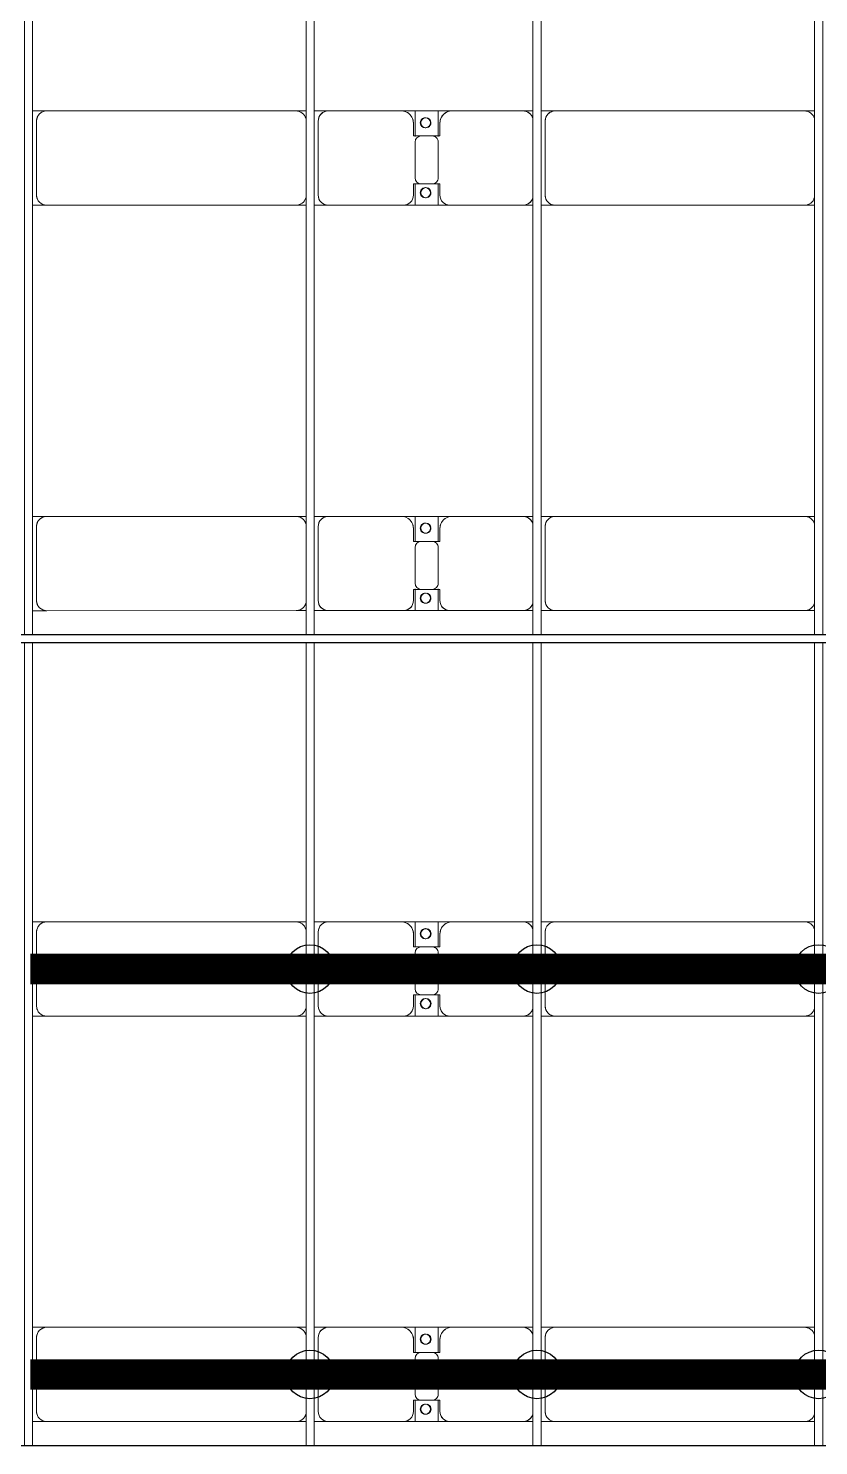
# Model space of a CAD drawing. Header units: millimetres. Extents: x -248177 to 167033, y 156986 to 268923.
# Drawn here: x -183923 to -180022, y 170400 to 177391 of the extents above; entities that cross this region are included whole.
import ezdxf

# ---------------------------------------------------------------- set-up
doc = ezdxf.new("R2010")
doc.units = ezdxf.units.MM
for name, color, linetype, lineweight in [('A-DETL-MBND', 5, 'Continuous', 9), ('A-GENM', 13, 'Continuous', 9), ('S-BEAM', 12, 'Continuous', 9)]:
    doc.layers.add(name, color=color, linetype=linetype, lineweight=lineweight)
doc.layers.add('GC-HOP 40x60 GIA CUONG', color=1, linetype='Continuous')

# ---------------------------------------------------------------- blocks, each defined once
blk = doc.blocks.new('Dầm C52 - Dầm C52-24593-BỐ TRÍ KHUNG KẾT CẤU BÈ PIN 02')
at = {"layer": 'S-BEAM', "color": 1}
for p, q in [((-42198.2, 20), (-38238.2, 20)), ((-38198.2, 20), (-32238.2, 20)), ((-38238.2, -20), (-42198.2, -20)), ((-32238.2, -20), (-38198.2, -20))]:
    blk.add_line(p, q, dxfattribs=at)
blk = doc.blocks.new('Dai phao do pin - DẢI PHAO ĐỠ PIN-V146-BỐ TRÍ KHUNG KẾT CẤU BÈ PIN 02')
at = {"layer": 'A-DETL-MBND', "color": 8}
for p, q in [((19389.7, 241.6), (19459.7, 241.6)), ((19389.7, 241.6), (19459.7, 241.6)), ((20690.3, 241.6), (19459.7, 241.6)), ((20690.3, 241.6), (20739.7, 241.6)), ((20690.3, 241.6), (20739.7, 241.6)), ((20779.7, 241.6), (20849.7, 241.6)), ((20779.7, 241.6), (20849.7, 241.6)), ((21209.7, 241.6), (20849.7, 241.6)), ((21209.7, 241.6), (21392.2, 241.6)), ((21392.2, 241.6), (21209.7, 241.6)), ((21277.8, 241.6), (21460.3, 241.6)), ((21277.8, 116.2), (21277.8, 241.6)), ((21460.3, 241.6), (21277.8, 241.6)), ((21392.2, 241.6), (21392.2, 116.2)), ((21810.3, 241.6), (21460.3, 241.6)), ((21810.3, 241.6), (21859.7, 241.6)), ((21810.3, 241.6), (21859.7, 241.6)), ((21899.7, 241.6), (21969.7, 241.6)), ((21899.7, 241.6), (21969.7, 241.6)), ((23200.3, 241.6), (21969.7, 241.6)), ((23200.3, 241.6), (23249.7, 241.6)), ((23200.3, 241.6), (23249.7, 241.6)), ((19409.7, 191.6), (19409.7, -173.4)), ((20799.7, 191.6), (20799.7, -173.4)), ((21269.7, 118.2), (21269.7, 181.6)), ((21400.3, 181.6), (21400.3, 118.2)), ((21919.7, 191.6), (21919.7, -173.4)), ((21362.2, 118.2), (21269.7, 118.2)), ((21277.8, 88.2), (21277.8, -88.2)), ((21400.3, 118.2), (21307.8, 118.2)), ((21392.2, -88.2), (21392.2, 88.2)), ((21269.7, -173.4), (21269.7, -118.2)), ((21269.7, -118.2), (21362.2, -118.2)), ((21277.8, -223.4), (21277.8, -116.2)), ((21307.8, -118.2), (21400.3, -118.2)), ((21392.2, -116.2), (21392.2, -223.4)), ((21400.3, -118.2), (21400.3, -173.4)), ((19459.7, -223.4), (19389.7, -223.4)), ((19459.7, -223.4), (19389.7, -223.4)), ((19459.7, -223.4), (20690.3, -223.4)), ((20739.7, -223.4), (20690.3, -223.4)), ((20739.7, -223.4), (20690.3, -223.4)), ((20849.7, -223.4), (20779.7, -223.4)), ((20849.7, -223.4), (20779.7, -223.4)), ((20849.7, -223.4), (21219.7, -223.4)), ((21392.2, -223.4), (21219.7, -223.4)), ((21219.7, -223.4), (21392.2, -223.4)), ((21450.3, -223.4), (21277.8, -223.4)), ((21277.8, -223.4), (21450.3, -223.4)), ((21450.3, -223.4), (21810.3, -223.4)), ((21859.7, -223.4), (21810.3, -223.4)), ((21859.7, -223.4), (21810.3, -223.4)), ((21969.7, -223.4), (21899.7, -223.4)), ((21969.7, -223.4), (21899.7, -223.4)), ((21969.7, -223.4), (23200.3, -223.4)), ((23249.7, -223.4), (23200.3, -223.4)), ((23249.7, -223.4), (23200.3, -223.4))]:
    blk.add_line(p, q, dxfattribs=at)
for centre, radius, start, end in [((19459.7, 191.6), 50, 90, 180), ((19459.7, 191.6), 50, 150, 180), ((19459.7, 191.6), 50, 105, 135), ((20690.3, 191.6), 50, 15, 90), ((20690.3, 191.6), 50, 60, 90), ((20690.3, 191.6), 50, 15, 30), ((20849.7, 191.6), 50, 90, 180), ((20849.7, 191.6), 50, 105, 180), ((21209.7, 181.6), 60, 0, 90), ((21209.7, 181.6), 60, 0, 60), ((21460.3, 181.6), 60, 90, 180), ((21460.3, 181.6), 60, 120, 180), ((21810.3, 191.6), 50, 15, 90), ((21810.3, 191.6), 50, 15, 75), ((21969.7, 191.6), 50, 90, 180), ((21969.7, 191.6), 50, 150, 180), ((21969.7, 191.6), 50, 105, 135), ((23200.3, 191.6), 50, 15, 90), ((23200.3, 191.6), 50, 60, 90), ((23200.3, 191.6), 50, 15, 30), ((21328.6, 183.2), 25, 360, 180), ((21328.6, 183.2), 25, 180, 0), ((21328.6, 183.2), 25, 360, 165), ((21331.4, 183.2), 25, 0, 180), ((21331.4, 183.2), 25, 90, 180), ((21331.4, 183.2), 25, 180, 0), ((21331.4, 183.2), 25, 180, 300), ((21328.6, 183.2), 25, 210, 0), ((21331.4, 183.2), 25, 15, 75), ((21331.4, 183.2), 25, 330, 345), ((21307.8, 88.2), 30, 90, 180), ((21362.2, 88.2), 30, 0, 90), ((21307.8, -88.2), 30, 180, 270), ((21328.6, -161.8), 25, 360, 180), ((21328.6, -161.8), 25, 105, 165), ((21331.4, -161.8), 25, 360, 180), ((21331.4, -161.8), 25, 105, 180), ((21328.6, -161.8), 25, 0, 75), ((21331.4, -161.8), 25, 15, 75), ((21362.2, -88.2), 30, 270, 0), ((19459.7, -173.4), 50, 180, 270), ((19459.7, -173.4), 50, 180, 210), ((20690.3, -173.4), 50, 270, 345), ((20690.3, -173.4), 50, 330, 345), ((20849.7, -173.4), 50, 180, 270), ((20849.7, -173.4), 50, 180, 255), ((21219.7, -173.4), 50, 270, 360), ((21219.7, -173.4), 50, 285, 0), ((21328.6, -161.8), 25, 180, 0), ((21328.6, -161.8), 25, 195, 0), ((21331.4, -161.8), 25, 180, 0), ((21331.4, -161.8), 25, 180, 270), ((21331.4, -161.8), 25, 285, 345), ((21450.3, -173.4), 50, 180, 270), ((21450.3, -173.4), 50, 180, 255), ((21810.3, -173.4), 50, 270, 345), ((21810.3, -173.4), 50, 285, 345), ((21969.7, -173.4), 50, 180, 270), ((21969.7, -173.4), 50, 180, 210), ((23200.3, -173.4), 50, 270, 345), ((23200.3, -173.4), 50, 330, 345), ((19459.7, -173.4), 50, 240, 270), ((20690.3, -173.4), 50, 285, 300), ((21969.7, -173.4), 50, 240, 270), ((23200.3, -173.4), 50, 285, 300)]:
    blk.add_arc(centre, radius, start, end, dxfattribs=at)
blk = doc.blocks.new('Dai phao do pin - DẢI PHAO ĐỠ PIN-V147-BỐ TRÍ KHUNG KẾT CẤU BÈ PIN 02')
at = {"layer": 'A-DETL-MBND', "color": 8}
for p, q in [((19389.7, 241.6), (19459.7, 241.6)), ((19389.7, 241.6), (19459.7, 241.6)), ((20690.3, 241.6), (19459.7, 241.6)), ((20690.3, 241.6), (20739.7, 241.6)), ((20690.3, 241.6), (20739.7, 241.6)), ((20779.7, 241.6), (20849.7, 241.6)), ((20779.7, 241.6), (20849.7, 241.6)), ((21209.7, 241.6), (20849.7, 241.6)), ((21209.7, 241.6), (21392.2, 241.6)), ((21392.2, 241.6), (21209.7, 241.6)), ((21277.8, 241.6), (21460.3, 241.6)), ((21277.8, 116.2), (21277.8, 241.6)), ((21460.3, 241.6), (21277.8, 241.6)), ((21392.2, 241.6), (21392.2, 116.2)), ((21810.3, 241.6), (21460.3, 241.6)), ((21810.3, 241.6), (21859.7, 241.6)), ((21810.3, 241.6), (21859.7, 241.6)), ((21899.7, 241.6), (21969.7, 241.6)), ((21899.7, 241.6), (21969.7, 241.6)), ((23200.3, 241.6), (21969.7, 241.6)), ((23200.3, 241.6), (23249.7, 241.6)), ((23200.3, 241.6), (23249.7, 241.6)), ((19409.7, 191.6), (19409.7, -173.4)), ((20799.7, 191.6), (20799.7, -173.4)), ((21269.7, 118.2), (21269.7, 181.6)), ((21400.3, 181.6), (21400.3, 118.2)), ((21919.7, 191.6), (21919.7, -173.4)), ((21362.2, 118.2), (21269.7, 118.2)), ((21277.8, 88.2), (21277.8, -88.2)), ((21400.3, 118.2), (21307.8, 118.2)), ((21392.2, -88.2), (21392.2, 88.2)), ((21269.7, -173.4), (21269.7, -118.2)), ((21269.7, -118.2), (21362.2, -118.2)), ((21277.8, -223.4), (21277.8, -116.2)), ((21307.8, -118.2), (21400.3, -118.2)), ((21392.2, -116.2), (21392.2, -223.4)), ((21400.3, -118.2), (21400.3, -173.4)), ((19459.7, -223.4), (19389.7, -223.4)), ((19459.7, -223.4), (19389.7, -223.4)), ((19459.7, -223.4), (20690.3, -223.4)), ((20739.7, -223.4), (20690.3, -223.4)), ((20739.7, -223.4), (20690.3, -223.4)), ((20849.7, -223.4), (20779.7, -223.4)), ((20849.7, -223.4), (20779.7, -223.4)), ((20849.7, -223.4), (21219.7, -223.4)), ((21392.2, -223.4), (21219.7, -223.4)), ((21219.7, -223.4), (21392.2, -223.4)), ((21450.3, -223.4), (21277.8, -223.4)), ((21277.8, -223.4), (21450.3, -223.4)), ((21450.3, -223.4), (21810.3, -223.4)), ((21859.7, -223.4), (21810.3, -223.4)), ((21859.7, -223.4), (21810.3, -223.4)), ((21969.7, -223.4), (21899.7, -223.4)), ((21969.7, -223.4), (21899.7, -223.4)), ((21969.7, -223.4), (23200.3, -223.4)), ((23249.7, -223.4), (23200.3, -223.4)), ((23249.7, -223.4), (23200.3, -223.4))]:
    blk.add_line(p, q, dxfattribs=at)
for centre, radius, start, end in [((19459.7, 191.6), 50, 90, 180), ((19459.7, 191.6), 50, 150, 180), ((19459.7, 191.6), 50, 105, 135), ((20690.3, 191.6), 50, 15, 90), ((20690.3, 191.6), 50, 60, 90), ((20690.3, 191.6), 50, 15, 30), ((20849.7, 191.6), 50, 90, 180), ((20849.7, 191.6), 50, 105, 180), ((21209.7, 181.6), 60, 0, 90), ((21209.7, 181.6), 60, 0, 60), ((21460.3, 181.6), 60, 90, 180), ((21460.3, 181.6), 60, 120, 180), ((21810.3, 191.6), 50, 15, 90), ((21810.3, 191.6), 50, 15, 75), ((21969.7, 191.6), 50, 90, 180), ((21969.7, 191.6), 50, 150, 180), ((21969.7, 191.6), 50, 105, 135), ((23200.3, 191.6), 50, 15, 90), ((23200.3, 191.6), 50, 60, 90), ((23200.3, 191.6), 50, 15, 30), ((21328.6, 183.2), 25, 360, 180), ((21328.6, 183.2), 25, 180, 0), ((21328.6, 183.2), 25, 360, 165), ((21331.4, 183.2), 25, 0, 180), ((21331.4, 183.2), 25, 90, 180), ((21331.4, 183.2), 25, 180, 0), ((21331.4, 183.2), 25, 180, 300), ((21328.6, 183.2), 25, 210, 0), ((21331.4, 183.2), 25, 15, 75), ((21331.4, 183.2), 25, 330, 345), ((21307.8, 88.2), 30, 90, 180), ((21362.2, 88.2), 30, 0, 90), ((21307.8, -88.2), 30, 180, 270), ((21328.6, -161.8), 25, 360, 180), ((21328.6, -161.8), 25, 105, 165), ((21331.4, -161.8), 25, 360, 180), ((21331.4, -161.8), 25, 105, 180), ((21328.6, -161.8), 25, 0, 75), ((21331.4, -161.8), 25, 15, 75), ((21362.2, -88.2), 30, 270, 0), ((19459.7, -173.4), 50, 180, 270), ((19459.7, -173.4), 50, 180, 210), ((20690.3, -173.4), 50, 270, 345), ((20690.3, -173.4), 50, 330, 345), ((20849.7, -173.4), 50, 180, 270), ((20849.7, -173.4), 50, 180, 255), ((21219.7, -173.4), 50, 270, 360), ((21219.7, -173.4), 50, 285, 0), ((21328.6, -161.8), 25, 180, 0), ((21328.6, -161.8), 25, 195, 0), ((21331.4, -161.8), 25, 180, 0), ((21331.4, -161.8), 25, 180, 270), ((21331.4, -161.8), 25, 285, 345), ((21450.3, -173.4), 50, 180, 270), ((21450.3, -173.4), 50, 180, 255), ((21810.3, -173.4), 50, 270, 345), ((21810.3, -173.4), 50, 285, 345), ((21969.7, -173.4), 50, 180, 270), ((21969.7, -173.4), 50, 180, 210), ((23200.3, -173.4), 50, 270, 345), ((23200.3, -173.4), 50, 330, 345), ((19459.7, -173.4), 50, 240, 270), ((20690.3, -173.4), 50, 285, 300), ((21969.7, -173.4), 50, 240, 270), ((23200.3, -173.4), 50, 285, 300)]:
    blk.add_arc(centre, radius, start, end, dxfattribs=at)
blk = doc.blocks.new('Dai phao do pin - DẢI PHAO ĐỠ PIN-V148-BỐ TRÍ KHUNG KẾT CẤU BÈ PIN 02')
at = {"layer": 'A-DETL-MBND', "color": 8}
for p, q in [((19389.7, 241.6), (19459.7, 241.6)), ((19389.7, 241.6), (19459.7, 241.6)), ((20690.3, 241.6), (19459.7, 241.6)), ((20690.3, 241.6), (20739.7, 241.6)), ((20690.3, 241.6), (20739.7, 241.6)), ((20779.7, 241.6), (20849.7, 241.6)), ((20779.7, 241.6), (20849.7, 241.6)), ((21209.7, 241.6), (20849.7, 241.6)), ((21209.7, 241.6), (21392.2, 241.6)), ((21392.2, 241.6), (21209.7, 241.6)), ((21277.8, 241.6), (21460.3, 241.6)), ((21277.8, 116.2), (21277.8, 241.6)), ((21460.3, 241.6), (21277.8, 241.6)), ((21392.2, 241.6), (21392.2, 116.2)), ((21810.3, 241.6), (21460.3, 241.6)), ((21810.3, 241.6), (21859.7, 241.6)), ((21810.3, 241.6), (21859.7, 241.6)), ((21899.7, 241.6), (21969.7, 241.6)), ((21899.7, 241.6), (21969.7, 241.6)), ((23200.3, 241.6), (21969.7, 241.6)), ((23200.3, 241.6), (23249.7, 241.6)), ((23200.3, 241.6), (23249.7, 241.6)), ((19409.7, 191.6), (19409.7, -173.4)), ((20799.7, 191.6), (20799.7, -173.4)), ((21269.7, 118.2), (21269.7, 181.6)), ((21400.3, 181.6), (21400.3, 118.2)), ((21919.7, 191.6), (21919.7, -173.4)), ((21362.2, 118.2), (21269.7, 118.2)), ((21277.8, 88.2), (21277.8, -88.2)), ((21400.3, 118.2), (21307.8, 118.2)), ((21392.2, -88.2), (21392.2, 88.2)), ((21269.7, -173.4), (21269.7, -118.2)), ((21269.7, -118.2), (21362.2, -118.2)), ((21277.8, -223.4), (21277.8, -116.2)), ((21307.8, -118.2), (21400.3, -118.2)), ((21392.2, -116.2), (21392.2, -223.4)), ((21400.3, -118.2), (21400.3, -173.4)), ((19459.7, -223.4), (19389.7, -223.4)), ((19459.7, -223.4), (19389.7, -223.4)), ((19459.7, -223.4), (20690.3, -223.4)), ((20739.7, -223.4), (20690.3, -223.4)), ((20739.7, -223.4), (20690.3, -223.4)), ((20849.7, -223.4), (20779.7, -223.4)), ((20849.7, -223.4), (20779.7, -223.4)), ((20849.7, -223.4), (21219.7, -223.4)), ((21392.2, -223.4), (21219.7, -223.4)), ((21219.7, -223.4), (21392.2, -223.4)), ((21450.3, -223.4), (21277.8, -223.4)), ((21277.8, -223.4), (21450.3, -223.4)), ((21450.3, -223.4), (21810.3, -223.4)), ((21859.7, -223.4), (21810.3, -223.4)), ((21859.7, -223.4), (21810.3, -223.4)), ((21969.7, -223.4), (21899.7, -223.4)), ((21969.7, -223.4), (21899.7, -223.4)), ((21969.7, -223.4), (23200.3, -223.4)), ((23249.7, -223.4), (23200.3, -223.4)), ((23249.7, -223.4), (23200.3, -223.4))]:
    blk.add_line(p, q, dxfattribs=at)
for centre, radius, start, end in [((19459.7, 191.6), 50, 90, 180), ((19459.7, 191.6), 50, 150, 180), ((19459.7, 191.6), 50, 105, 135), ((20690.3, 191.6), 50, 15, 90), ((20690.3, 191.6), 50, 60, 90), ((20690.3, 191.6), 50, 15, 30), ((20849.7, 191.6), 50, 90, 180), ((20849.7, 191.6), 50, 105, 180), ((21209.7, 181.6), 60, 0, 90), ((21209.7, 181.6), 60, 0, 60), ((21460.3, 181.6), 60, 90, 180), ((21460.3, 181.6), 60, 120, 180), ((21810.3, 191.6), 50, 15, 90), ((21810.3, 191.6), 50, 15, 75), ((21969.7, 191.6), 50, 90, 180), ((21969.7, 191.6), 50, 150, 180), ((21969.7, 191.6), 50, 105, 135), ((23200.3, 191.6), 50, 15, 90), ((23200.3, 191.6), 50, 60, 90), ((23200.3, 191.6), 50, 15, 30), ((21328.6, 183.2), 25, 360, 180), ((21328.6, 183.2), 25, 180, 0), ((21328.6, 183.2), 25, 360, 165), ((21331.4, 183.2), 25, 0, 180), ((21331.4, 183.2), 25, 90, 180), ((21331.4, 183.2), 25, 180, 0), ((21331.4, 183.2), 25, 180, 300), ((21328.6, 183.2), 25, 210, 0), ((21331.4, 183.2), 25, 15, 75), ((21331.4, 183.2), 25, 330, 345), ((21307.8, 88.2), 30, 90, 180), ((21362.2, 88.2), 30, 0, 90), ((21307.8, -88.2), 30, 180, 270), ((21328.6, -161.8), 25, 360, 180), ((21328.6, -161.8), 25, 105, 165), ((21331.4, -161.8), 25, 360, 180), ((21331.4, -161.8), 25, 105, 180), ((21328.6, -161.8), 25, 0, 75), ((21331.4, -161.8), 25, 15, 75), ((21362.2, -88.2), 30, 270, 0), ((19459.7, -173.4), 50, 180, 270), ((19459.7, -173.4), 50, 181.81011, 210), ((20690.3, -173.4), 50, 270, 345), ((20690.3, -173.4), 50, 330, 345), ((20849.7, -173.4), 50, 180, 270), ((20849.7, -173.4), 50, 180, 255), ((21219.7, -173.4), 50, 270, 360), ((21219.7, -173.4), 50, 285, 358.16135), ((21328.6, -161.8), 25, 180, 0), ((21328.6, -161.8), 25, 195, 0), ((21331.4, -161.8), 25, 180, 0), ((21331.4, -161.8), 25, 180, 270), ((21331.4, -161.8), 25, 285, 345), ((21450.3, -173.4), 50, 180, 270), ((21450.3, -173.4), 50, 181.84066, 255), ((21810.3, -173.4), 50, 270, 345), ((21810.3, -173.4), 50, 285, 345), ((21969.7, -173.4), 50, 180, 270), ((21969.7, -173.4), 50, 181.84863, 210), ((23200.3, -173.4), 50, 270, 345), ((23200.3, -173.4), 50, 330, 345), ((19459.7, -173.4), 50, 240, 270), ((20690.3, -173.4), 50, 285, 300), ((21969.7, -173.4), 50, 240, 270), ((23200.3, -173.4), 50, 285, 300)]:
    blk.add_arc(centre, radius, start, end, dxfattribs=at)
blk = doc.blocks.new('Dai phao do pin - DẢI PHAO ĐỠ PIN-V149-BỐ TRÍ KHUNG KẾT CẤU BÈ PIN 02')
at = {"layer": 'A-DETL-MBND', "color": 8}
for p, q in [((19389.7, 241.6), (19459.7, 241.6)), ((19389.7, 241.6), (19459.7, 241.6)), ((20690.3, 241.6), (19459.7, 241.6)), ((20690.3, 241.6), (20739.7, 241.6)), ((20690.3, 241.6), (20739.7, 241.6)), ((20779.7, 241.6), (20849.7, 241.6)), ((20779.7, 241.6), (20849.7, 241.6)), ((21209.7, 241.6), (20849.7, 241.6)), ((21209.7, 241.6), (21392.2, 241.6)), ((21392.2, 241.6), (21209.7, 241.6)), ((21277.8, 241.6), (21460.3, 241.6)), ((21277.8, 116.2), (21277.8, 241.6)), ((21460.3, 241.6), (21277.8, 241.6)), ((21392.2, 241.6), (21392.2, 116.2)), ((21810.3, 241.6), (21460.3, 241.6)), ((21810.3, 241.6), (21859.7, 241.6)), ((21810.3, 241.6), (21859.7, 241.6)), ((21899.7, 241.6), (21969.7, 241.6)), ((21899.7, 241.6), (21969.7, 241.6)), ((23200.3, 241.6), (21969.7, 241.6)), ((23200.3, 241.6), (23249.7, 241.6)), ((23200.3, 241.6), (23249.7, 241.6)), ((19409.7, 191.6), (19409.7, -173.4)), ((20799.7, 191.6), (20799.7, -173.4)), ((21269.7, 118.2), (21269.7, 181.6)), ((21400.3, 181.6), (21400.3, 118.2)), ((21919.7, 191.6), (21919.7, -173.4)), ((21362.2, 118.2), (21269.7, 118.2)), ((21277.8, 88.2), (21277.8, -88.2)), ((21400.3, 118.2), (21307.8, 118.2)), ((21392.2, -88.2), (21392.2, 88.2)), ((21269.7, -173.4), (21269.7, -118.2)), ((21269.7, -118.2), (21362.2, -118.2)), ((21277.8, -223.4), (21277.8, -116.2)), ((21307.8, -118.2), (21400.3, -118.2)), ((21392.2, -116.2), (21392.2, -223.4)), ((21400.3, -118.2), (21400.3, -173.4)), ((19459.7, -223.4), (19389.7, -223.4)), ((19459.7, -223.4), (19389.7, -223.4)), ((19459.7, -223.4), (20690.3, -223.4)), ((20739.7, -223.4), (20690.3, -223.4)), ((20739.7, -223.4), (20690.3, -223.4)), ((20849.7, -223.4), (20779.7, -223.4)), ((20849.7, -223.4), (20779.7, -223.4)), ((20849.7, -223.4), (21219.7, -223.4)), ((21392.2, -223.4), (21219.7, -223.4)), ((21219.7, -223.4), (21392.2, -223.4)), ((21450.3, -223.4), (21277.8, -223.4)), ((21277.8, -223.4), (21450.3, -223.4)), ((21450.3, -223.4), (21810.3, -223.4)), ((21859.7, -223.4), (21810.3, -223.4)), ((21859.7, -223.4), (21810.3, -223.4)), ((21969.7, -223.4), (21899.7, -223.4)), ((21969.7, -223.4), (21899.7, -223.4)), ((21969.7, -223.4), (23200.3, -223.4)), ((23249.7, -223.4), (23200.3, -223.4)), ((23249.7, -223.4), (23200.3, -223.4))]:
    blk.add_line(p, q, dxfattribs=at)
for centre, radius, start, end in [((19459.7, 191.6), 50, 90, 180), ((19459.7, 191.6), 50, 150, 180), ((19459.7, 191.6), 50, 105, 135), ((20690.3, 191.6), 50, 15, 90), ((20690.3, 191.6), 50, 60, 90), ((20690.3, 191.6), 50, 15, 30), ((20849.7, 191.6), 50, 90, 180), ((20849.7, 191.6), 50, 105, 180), ((21209.7, 181.6), 60, 0, 90), ((21209.7, 181.6), 60, 0, 60), ((21460.3, 181.6), 60, 90, 180), ((21460.3, 181.6), 60, 120, 180), ((21810.3, 191.6), 50, 15, 90), ((21810.3, 191.6), 50, 15, 75), ((21969.7, 191.6), 50, 90, 180), ((21969.7, 191.6), 50, 150, 180), ((21969.7, 191.6), 50, 105, 135), ((23200.3, 191.6), 50, 15, 90), ((23200.3, 191.6), 50, 60, 90), ((23200.3, 191.6), 50, 15, 30), ((21328.6, 183.2), 25, 360, 180), ((21328.6, 183.2), 25, 180, 0), ((21328.6, 183.2), 25, 360, 165), ((21331.4, 183.2), 25, 0, 180), ((21331.4, 183.2), 25, 90, 180), ((21331.4, 183.2), 25, 180, 0), ((21331.4, 183.2), 25, 180, 300), ((21328.6, 183.2), 25, 210, 0), ((21331.4, 183.2), 25, 15, 75), ((21331.4, 183.2), 25, 330, 345), ((21307.8, 88.2), 30, 90, 180), ((21362.2, 88.2), 30, 0, 90), ((21307.8, -88.2), 30, 180, 270), ((21328.6, -161.8), 25, 360, 180), ((21328.6, -161.8), 25, 105, 165), ((21331.4, -161.8), 25, 360, 180), ((21331.4, -161.8), 25, 105, 180), ((21328.6, -161.8), 25, 0, 75), ((21331.4, -161.8), 25, 15, 75), ((21362.2, -88.2), 30, 270, 0), ((19459.7, -173.4), 50, 180, 270), ((19459.7, -173.4), 50, 180, 210), ((20690.3, -173.4), 50, 270, 345), ((20690.3, -173.4), 50, 330, 345), ((20849.7, -173.4), 50, 180, 270), ((20849.7, -173.4), 50, 180, 255), ((21219.7, -173.4), 50, 270, 360), ((21219.7, -173.4), 50, 285, 0), ((21328.6, -161.8), 25, 180, 0), ((21328.6, -161.8), 25, 195, 0), ((21331.4, -161.8), 25, 180, 0), ((21331.4, -161.8), 25, 180, 270), ((21331.4, -161.8), 25, 285, 345), ((21450.3, -173.4), 50, 180, 270), ((21450.3, -173.4), 50, 180, 255), ((21810.3, -173.4), 50, 270, 345), ((21810.3, -173.4), 50, 285, 345), ((21969.7, -173.4), 50, 180, 270), ((21969.7, -173.4), 50, 180, 210), ((23200.3, -173.4), 50, 270, 345), ((23200.3, -173.4), 50, 330, 345), ((19459.7, -173.4), 50, 240, 270), ((20690.3, -173.4), 50, 285, 300), ((21969.7, -173.4), 50, 240, 270), ((23200.3, -173.4), 50, 285, 300)]:
    blk.add_arc(centre, radius, start, end, dxfattribs=at)
blk = doc.blocks.new('Dầm C52 - Hộp 40x60-25000-BỐ TRÍ KHUNG KẾT CẤU BÈ PIN 02')
at = {"layer": 'S-BEAM', "color": 3, "lineweight": 25}
blk.add_line((-56544.2, 20), (56544.2, 20), dxfattribs=at)
blk = doc.blocks.new('Dầm C52 - Hộp 40x60-25087-BỐ TRÍ KHUNG KẾT CẤU BÈ PIN 02')
at = {"layer": 'S-BEAM', "color": 3, "lineweight": 25}
for p, q in [((-75394.578163, 20), (75394.578163, 20)), ((75394.578163, -20), (-75394.578163, -20))]:
    blk.add_line(p, q, dxfattribs=at)
blk = doc.blocks.new('HOBANMONG_BEPIN 2_rvt-1-BỐ TRÍ KHUNG KẾT CẤU BÈ PIN 02')
at = {"layer": 'A-GENM', "lineweight": 9, "rotation": 0.0007586094741477002}
for name, p in [('Dai phao do pin - DẢI PHAO ĐỠ PIN-V146-BỐ TRÍ KHUNG KẾT CẤU BÈ PIN 02', (-203292.1, 176741.3)), ('Dai phao do pin - DẢI PHAO ĐỠ PIN-V147-BỐ TRÍ KHUNG KẾT CẤU BÈ PIN 02', (-203292.1, 174741.3)), ('Dai phao do pin - DẢI PHAO ĐỠ PIN-V148-BỐ TRÍ KHUNG KẾT CẤU BÈ PIN 02', (-203292, 172741.3)), ('Dai phao do pin - DẢI PHAO ĐỠ PIN-V149-BỐ TRÍ KHUNG KẾT CẤU BÈ PIN 02', (-203292, 170741.3))]:
    blk.add_blockref(name, p, dxfattribs=at)
at = {"layer": 'S-BEAM', "lineweight": 9}
for name, p, rotation in [('Dầm C52 - Dầm C52-24593-BỐ TRÍ KHUNG KẾT CẤU BÈ PIN 02', (-183922.9, 212598), 90.00075860989138), ('Dầm C52 - Dầm C52-24593-BỐ TRÍ KHUNG KẾT CẤU BÈ PIN 02', (-182532.9, 212598.1), 90.00075860989138), ('Dầm C52 - Dầm C52-24593-BỐ TRÍ KHUNG KẾT CẤU BÈ PIN 02', (-181412.9, 212598.1), 90.00075860989138), ('Dầm C52 - Dầm C52-24593-BỐ TRÍ KHUNG KẾT CẤU BÈ PIN 02', (-180022.9, 212598.1), 90.00075860989138), ('Dầm C52 - Hộp 40x60-25087-BỐ TRÍ KHUNG KẾT CẤU BÈ PIN 02', (-131713.1, 174380.5), 0.0007586094741477002), ('Dầm C52 - Hộp 40x60-25000-BỐ TRÍ KHUNG KẾT CẤU BÈ PIN 02', (-150563.5, 170380.3), 0.0007586094741477002)]:
    blk.add_blockref(name, p, dxfattribs=dict(at, rotation=rotation))

msp = doc.modelspace()

# ---------------------------------------------------------------- linework, layer by layer
at = {"layer": 'GC-HOP 40x60 GIA CUONG', "const_width": 150}
for points in [[(-183913, 172750.6), (-168913, 172750.6)], [(-183913, 170750.6), (-168913, 170750.6)]]:
    msp.add_lwpolyline(points, dxfattribs=at)
at = {"layer": 'GC-HOP 40x60 GIA CUONG'}
for centre in [(-182532.9, 172750.6), (-181412.9, 172750.6), (-180022.9, 172750.6), (-182532.9, 170750.6), (-181412.9, 170750.6), (-180022.9, 170750.6)]:
    msp.add_circle(centre, 120, dxfattribs=at)

# ---------------------------------------------------------------- block references
at = {"lineweight": 5}
msp.add_blockref('HOBANMONG_BEPIN 2_rvt-1-BỐ TRÍ KHUNG KẾT CẤU BÈ PIN 02', (0, 0), dxfattribs=at)

doc.saveas('drawing.dxf')
